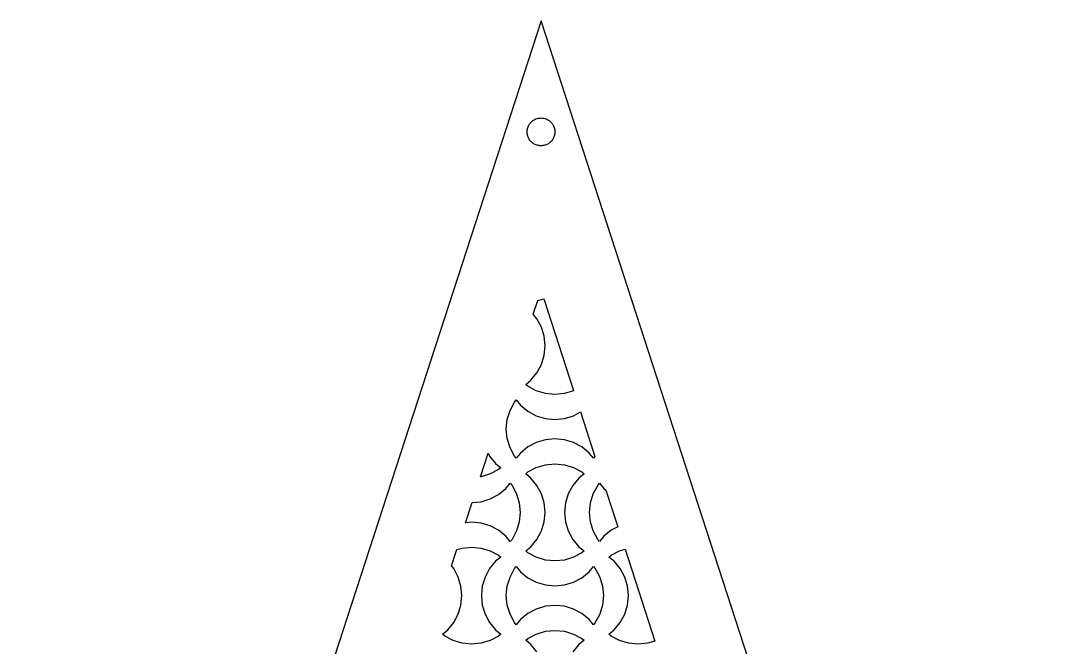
# Model space of a CAD drawing. Header units: metres. Extents: x -75 to 75, y 0 to 231.
# Drawn here: x -75 to 75, y 140.6 to 230.8 of the extents above; entities that cross this region are included whole.
import ezdxf

# ---------------------------------------------------------------- set-up
doc = ezdxf.new("R2010")
doc.units = ezdxf.units.M

msp = doc.modelspace()

# ---------------------------------------------------------------- linework, layer by layer
for p, q in [((0, 230.826), (-75, 0)), ((75, 0), (0, 230.826)), ((-1.68864, 215.898), (-1.61803, 216.002)), ((-1.61803, 216.002), (-1.54102, 216.101)), ((-1.54102, 216.101), (-1.45793, 216.195)), ((-1.45793, 216.195), (-1.36908, 216.284)), ((-1.36908, 216.284), (-1.27484, 216.367)), ((-1.27484, 216.367), (-1.17557, 216.444)), ((-1.17557, 216.444), (-1.07164, 216.515)), ((-1.07164, 216.515), (-0.9635, 216.579)), ((-0.9635, 216.579), (-0.85155, 216.636)), ((-0.85155, 216.636), (-0.73624, 216.686)), ((-0.73624, 216.686), (-0.61803, 216.728)), ((-0.61803, 216.728), (-0.49738, 216.763)), ((-0.49738, 216.763), (-0.37476, 216.791)), ((-0.37476, 216.791), (-0.25066, 216.81)), ((-0.25066, 216.81), (-0.12558, 216.822)), ((-0.12558, 216.822), (0, 216.826)), ((0, 216.826), (0.12558, 216.822)), ((0.12558, 216.822), (0.25066, 216.81)), ((0.25066, 216.81), (0.37476, 216.791)), ((0.37476, 216.791), (0.49738, 216.763)), ((0.49738, 216.763), (0.61803, 216.728)), ((0.61803, 216.728), (0.73624, 216.686)), ((0.73624, 216.686), (0.85155, 216.636)), ((0.85155, 216.636), (0.9635, 216.579)), ((0.9635, 216.579), (1.07164, 216.515)), ((1.07164, 216.515), (1.17557, 216.444)), ((1.17557, 216.444), (1.27484, 216.367)), ((1.27484, 216.367), (1.36908, 216.284)), ((1.36908, 216.284), (1.45793, 216.195)), ((1.45793, 216.195), (1.54102, 216.101)), ((1.54102, 216.101), (1.61803, 216.002)), ((1.61803, 216.002), (1.68864, 215.898)), ((-2, 214.826), (-1.99605, 214.952)), ((-1.99605, 214.701), (-2, 214.826)), ((-1.99605, 214.952), (-1.98422, 215.077)), ((-1.98422, 214.576), (-1.99605, 214.701)), ((-1.98422, 215.077), (-1.96457, 215.201)), ((-1.96457, 214.451), (-1.98422, 214.576)), ((-1.96457, 215.201), (-1.93716, 215.324)), ((-1.93716, 215.324), (-1.9021, 215.444)), ((-1.9021, 215.444), (-1.85954, 215.562)), ((-1.85954, 215.562), (-1.80965, 215.678)), ((-1.80965, 215.678), (-1.75261, 215.79)), ((-1.75261, 215.79), (-1.68864, 215.898)), ((1.68864, 215.898), (1.75261, 215.79)), ((1.75261, 215.79), (1.80965, 215.678)), ((1.80965, 215.678), (1.85954, 215.562)), ((1.85954, 215.562), (1.9021, 215.444)), ((1.9021, 215.444), (1.93716, 215.324)), ((1.93716, 215.324), (1.96457, 215.201)), ((1.96457, 215.201), (1.98422, 215.077)), ((1.98422, 214.576), (1.96457, 214.451)), ((1.98422, 215.077), (1.99605, 214.952)), ((1.99605, 214.701), (1.98422, 214.576)), ((1.99605, 214.952), (2, 214.826)), ((2, 214.826), (1.99605, 214.701)), ((-1.93716, 214.329), (-1.96457, 214.451)), ((-1.9021, 214.208), (-1.93716, 214.329)), ((-1.85954, 214.09), (-1.9021, 214.208)), ((-1.80965, 213.975), (-1.85954, 214.09)), ((-1.75261, 213.863), (-1.80965, 213.975)), ((-1.68864, 213.755), (-1.75261, 213.863)), ((-1.61803, 213.651), (-1.68864, 213.755)), ((-1.54102, 213.551), (-1.61803, 213.651)), ((-1.45793, 213.457), (-1.54102, 213.551)), ((-1.36908, 213.368), (-1.45793, 213.457)), ((-1.27484, 213.285), (-1.36908, 213.368)), ((-1.17557, 213.208), (-1.27484, 213.285)), ((-1.07164, 213.138), (-1.17557, 213.208)), ((-0.9635, 213.074), (-1.07164, 213.138)), ((-0.85155, 213.017), (-0.9635, 213.074)), ((-0.73624, 212.967), (-0.85155, 213.017)), ((0.85155, 213.017), (0.73624, 212.967)), ((0.9635, 213.074), (0.85155, 213.017)), ((1.07164, 213.138), (0.9635, 213.074)), ((1.17557, 213.208), (1.07164, 213.138)), ((1.27484, 213.285), (1.17557, 213.208)), ((1.36908, 213.368), (1.27484, 213.285)), ((1.45793, 213.457), (1.36908, 213.368)), ((1.54102, 213.551), (1.45793, 213.457)), ((1.61803, 213.651), (1.54102, 213.551)), ((1.68864, 213.755), (1.61803, 213.651)), ((1.75261, 213.863), (1.68864, 213.755)), ((1.80965, 213.975), (1.75261, 213.863)), ((1.85954, 214.09), (1.80965, 213.975)), ((1.9021, 214.208), (1.85954, 214.09)), ((1.93716, 214.329), (1.9021, 214.208)), ((1.96457, 214.451), (1.93716, 214.329)), ((-0.61803, 212.924), (-0.73624, 212.967)), ((-0.49738, 212.889), (-0.61803, 212.924)), ((-0.37476, 212.862), (-0.49738, 212.889)), ((-0.25066, 212.842), (-0.37476, 212.862)), ((-0.12558, 212.83), (-0.25066, 212.842)), ((0, 212.826), (-0.12558, 212.83)), ((0.12558, 212.83), (0, 212.826)), ((0.25066, 212.842), (0.12558, 212.83)), ((0.37476, 212.862), (0.25066, 212.842)), ((0.49738, 212.889), (0.37476, 212.862)), ((0.61803, 212.924), (0.49738, 212.889)), ((0.73624, 212.967), (0.61803, 212.924)), ((-1.11981, 188.547), (-0.47606, 190.528)), ((-0.47606, 190.528), (0.39064, 190.791)), ((0.39064, 190.791), (4.69551, 177.542)), ((-0.57953, 187.889), (-1.11981, 188.547)), ((0.06714, 186.678), (-0.57953, 187.889)), ((0.46539, 185.365), (0.06714, 186.678)), ((0.59998, 184), (0.46539, 185.365)), ((0.46539, 182.634), (0.59998, 184)), ((0.06714, 181.321), (0.46539, 182.634)), ((-1.4502, 179.05), (-0.57953, 180.111)), ((-0.57953, 180.111), (0.06714, 181.321)), ((-2.19971, 178.435), (-1.4502, 179.05)), ((-1.88873, 178.18), (-2.19971, 178.435)), ((-0.67841, 177.533), (-1.88873, 178.18)), ((0.63446, 177.134), (-0.67841, 177.533)), ((1.99982, 177), (0.63446, 177.134)), ((3.36548, 177.134), (1.99982, 177)), ((4.67834, 177.533), (3.36548, 177.134)), ((4.69551, 177.542), (4.67834, 177.533)), ((-4.46686, 174.678), (-3.81989, 175.889)), ((-3.81989, 175.889), (-3.56476, 176.2)), ((-3.56476, 176.2), (-2.94952, 175.45)), ((-4.86511, 173.365), (-4.46686, 174.678)), ((-2.94952, 175.45), (-1.88873, 174.579)), ((-1.88873, 174.579), (-0.67841, 173.932)), ((4.67834, 173.932), (5.69226, 174.474)), ((5.69226, 174.474), (7.77696, 168.058)), ((-4.99969, 172), (-4.86511, 173.365)), ((-0.67841, 173.932), (0.63446, 173.534)), ((0.63446, 173.534), (1.99982, 173.4)), ((1.99982, 173.4), (3.36548, 173.534)), ((3.36548, 173.534), (4.67834, 173.932)), ((-4.86511, 170.634), (-4.99969, 172)), ((-4.46686, 169.321), (-4.86511, 170.634)), ((-0.67841, 170.067), (-1.88873, 169.42)), ((0.63446, 170.465), (-0.67841, 170.067)), ((1.99982, 170.6), (0.63446, 170.465)), ((3.36548, 170.465), (1.99982, 170.6)), ((4.67834, 170.067), (3.36548, 170.465)), ((5.88867, 169.42), (4.67834, 170.067)), ((-8.73015, 165.125), (-7.63145, 168.506)), ((-7.63145, 168.506), (-7.42004, 168.111)), ((-7.42004, 168.111), (-6.54968, 167.05)), ((-3.81989, 168.111), (-4.46686, 169.321)), ((-3.56476, 167.8), (-3.81989, 168.111)), ((-2.94952, 168.549), (-3.56476, 167.8)), ((-1.88873, 169.42), (-2.94952, 168.549)), ((6.94946, 168.549), (5.88867, 169.42)), ((7.5647, 167.8), (6.94946, 168.549)), ((7.77696, 168.058), (7.5647, 167.8)), ((-6.54968, 167.05), (-5.80017, 166.435)), ((-0.67841, 166.467), (0.63446, 166.865)), ((0.63446, 166.865), (1.99982, 167)), ((1.99982, 167), (3.36548, 166.865)), ((3.36548, 166.865), (4.67834, 166.467)), ((-8.63434, 165.134), (-8.73015, 165.125)), ((-7.32117, 165.533), (-8.63434, 165.134)), ((-6.11115, 166.18), (-7.32117, 165.533)), ((-5.80017, 166.435), (-6.11115, 166.18)), ((-2.19971, 165.565), (-1.88873, 165.82)), ((-1.4502, 164.95), (-2.19971, 165.565)), ((-1.88873, 165.82), (-0.67841, 166.467)), ((4.67834, 166.467), (5.88867, 165.82)), ((6.19965, 165.565), (5.45013, 164.95)), ((5.88867, 165.82), (6.19965, 165.565)), ((-5.05035, 163.45), (-4.43512, 164.2)), ((-4.43512, 164.2), (-4.17969, 163.889)), ((-4.17969, 163.889), (-3.53271, 162.679)), ((-0.57953, 163.889), (-1.4502, 164.95)), ((0.06714, 162.679), (-0.57953, 163.889)), ((4.57947, 163.889), (3.9325, 162.679)), ((5.45013, 164.95), (4.57947, 163.889)), ((7.53296, 162.679), (8.17963, 163.889)), ((8.17963, 163.889), (8.43506, 164.2)), ((8.43506, 164.2), (9.05029, 163.45)), ((-7.32117, 161.932), (-6.11115, 162.58)), ((-6.11115, 162.58), (-5.05035, 163.45)), ((-3.53271, 162.679), (-3.13446, 161.365)), ((0.46539, 161.365), (0.06714, 162.679)), ((3.9325, 162.679), (3.53424, 161.365)), ((7.1344, 161.365), (7.53296, 162.679)), ((9.05029, 163.45), (9.35576, 163.199)), ((9.35576, 163.199), (11.0674, 157.932)), ((-10.8784, 158.513), (-9.93849, 161.406)), ((-9.93849, 161.406), (-8.63434, 161.534)), ((-8.63434, 161.534), (-7.32117, 161.932)), ((-3.13446, 161.365), (-2.99988, 160)), ((0.59998, 160), (0.46539, 161.365)), ((3.53424, 161.365), (3.39966, 160)), ((6.99982, 160), (7.1344, 161.365)), ((-2.99988, 160), (-3.13446, 158.634)), ((0.46539, 158.634), (0.59998, 160)), ((3.39966, 160), (3.53424, 158.634)), ((7.1344, 158.634), (6.99982, 160)), ((-10, 158.6), (-10.8784, 158.513)), ((-8.63434, 158.465), (-10, 158.6)), ((-7.32117, 158.067), (-8.63434, 158.465)), ((-6.11115, 157.42), (-7.32117, 158.067)), ((-3.13446, 158.634), (-3.53271, 157.321)), ((0.06714, 157.321), (0.46539, 158.634)), ((3.53424, 158.634), (3.9325, 157.321)), ((7.53296, 157.321), (7.1344, 158.634)), ((11.0674, 157.932), (10.1111, 157.42)), ((-5.05035, 156.55), (-6.11115, 157.42)), ((-4.43512, 155.8), (-5.05035, 156.55)), ((-4.17969, 156.111), (-4.43512, 155.8)), ((-3.53271, 157.321), (-4.17969, 156.111)), ((-1.4502, 155.05), (-0.57953, 156.111)), ((-0.57953, 156.111), (0.06714, 157.321)), ((3.9325, 157.321), (4.57947, 156.111)), ((4.57947, 156.111), (5.45013, 155.05)), ((8.17963, 156.111), (7.53296, 157.321)), ((8.43506, 155.8), (8.17963, 156.111)), ((9.05029, 156.55), (8.43506, 155.8)), ((10.1111, 157.42), (9.05029, 156.55)), ((-12.9028, 152.283), (-12.14, 154.63)), ((-12.14, 154.63), (-11.3654, 154.865)), ((-11.3654, 154.865), (-10, 155)), ((-10, 155), (-8.63434, 154.865)), ((-8.63434, 154.865), (-7.32117, 154.467)), ((-2.19971, 154.435), (-1.4502, 155.05)), ((5.45013, 155.05), (6.19965, 154.435)), ((11.3211, 154.467), (12.1149, 154.708)), ((12.1149, 154.708), (16.421, 141.455)), ((-7.32117, 154.467), (-6.11115, 153.82)), ((-5.80017, 153.565), (-6.54968, 152.95)), ((-6.11115, 153.82), (-5.80017, 153.565)), ((-1.88873, 154.18), (-2.19971, 154.435)), ((-0.67841, 153.533), (-1.88873, 154.18)), ((0.63446, 153.134), (-0.67841, 153.533)), ((1.99982, 153), (0.63446, 153.134)), ((3.36548, 153.134), (1.99982, 153)), ((4.67834, 153.533), (3.36548, 153.134)), ((5.88867, 154.18), (4.67834, 153.533)), ((6.19965, 154.435), (5.88867, 154.18)), ((9.80011, 153.565), (10.1111, 153.82)), ((10.5496, 152.95), (9.80011, 153.565)), ((10.1111, 153.82), (11.3211, 154.467)), ((-12.5797, 151.889), (-12.9028, 152.283)), ((-11.9324, 150.678), (-12.5797, 151.889)), ((-7.42004, 151.889), (-8.06732, 150.678)), ((-6.54968, 152.95), (-7.42004, 151.889)), ((-4.46686, 150.678), (-3.81989, 151.889)), ((-3.81989, 151.889), (-3.56476, 152.2)), ((-3.56476, 152.2), (-2.94952, 151.45)), ((6.94946, 151.45), (7.5647, 152.2)), ((7.5647, 152.2), (7.82013, 151.889)), ((7.82013, 151.889), (8.4668, 150.678)), ((11.4203, 151.889), (10.5496, 152.95)), ((12.0673, 150.678), (11.4203, 151.889)), ((-11.5344, 149.365), (-11.9324, 150.678)), ((-8.06732, 150.678), (-8.46527, 149.365)), ((-4.86511, 149.365), (-4.46686, 150.678)), ((-2.94952, 151.45), (-1.88873, 150.58)), ((-1.88873, 150.58), (-0.67841, 149.933)), ((4.67834, 149.933), (5.88867, 150.58)), ((5.88867, 150.58), (6.94946, 151.45)), ((8.4668, 150.678), (8.86536, 149.365)), ((12.4655, 149.365), (12.0673, 150.678)), ((-11.3998, 148), (-11.5344, 149.365)), ((-8.46527, 149.365), (-8.59985, 148)), ((-4.99969, 148), (-4.86511, 149.365)), ((-0.67841, 149.933), (0.63446, 149.534)), ((0.63446, 149.534), (1.99982, 149.4)), ((1.99982, 149.4), (3.36548, 149.534)), ((3.36548, 149.534), (4.67834, 149.933)), ((8.86536, 149.365), (8.99994, 148)), ((12.6001, 148), (12.4655, 149.365)), ((-11.5344, 146.635), (-11.3998, 148)), ((-8.59985, 148), (-8.46527, 146.635)), ((-4.86511, 146.635), (-4.99969, 148)), ((8.99994, 148), (8.86536, 146.635)), ((12.4655, 146.635), (12.6001, 148)), ((-11.9324, 145.321), (-11.5344, 146.635)), ((-8.46527, 146.635), (-8.06732, 145.321)), ((-4.46686, 145.321), (-4.86511, 146.635)), ((-0.67841, 146.067), (-1.88873, 145.42)), ((0.63446, 146.465), (-0.67841, 146.067)), ((1.99982, 146.6), (0.63446, 146.465)), ((3.36548, 146.465), (1.99982, 146.6)), ((4.67834, 146.067), (3.36548, 146.465)), ((5.88867, 145.42), (4.67834, 146.067)), ((8.86536, 146.635), (8.4668, 145.321)), ((12.0673, 145.321), (12.4655, 146.635)), ((-13.45, 143.05), (-12.5797, 144.111)), ((-12.5797, 144.111), (-11.9324, 145.321)), ((-8.06732, 145.321), (-7.42004, 144.111)), ((-7.42004, 144.111), (-6.54968, 143.05)), ((-3.81989, 144.111), (-4.46686, 145.321)), ((-3.56476, 143.8), (-3.81989, 144.111)), ((-2.94952, 144.55), (-3.56476, 143.8)), ((-1.88873, 145.42), (-2.94952, 144.55)), ((6.94946, 144.55), (5.88867, 145.42)), ((7.5647, 143.8), (6.94946, 144.55)), ((7.82013, 144.111), (7.5647, 143.8)), ((8.4668, 145.321), (7.82013, 144.111)), ((10.5496, 143.05), (11.4203, 144.111)), ((11.4203, 144.111), (12.0673, 145.321)), ((-14.1998, 142.435), (-13.45, 143.05)), ((-6.54968, 143.05), (-5.80017, 142.435)), ((-0.67841, 142.467), (0.63446, 142.865)), ((0.63446, 142.865), (1.99982, 143)), ((1.99982, 143), (3.36548, 142.865)), ((3.36548, 142.865), (4.67834, 142.467)), ((9.80011, 142.435), (10.5496, 143.05)), ((-13.8885, 142.18), (-14.1998, 142.435)), ((-12.6785, 141.533), (-13.8885, 142.18)), ((-11.3654, 141.134), (-12.6785, 141.533)), ((-10, 141), (-11.3654, 141.134)), ((-8.63434, 141.134), (-10, 141)), ((-7.32117, 141.533), (-8.63434, 141.134)), ((-6.11115, 142.18), (-7.32117, 141.533)), ((-5.80017, 142.435), (-6.11115, 142.18)), ((-2.19971, 141.565), (-1.88873, 141.82)), ((-1.4502, 140.949), (-2.19971, 141.565)), ((-1.88873, 141.82), (-0.67841, 142.467)), ((4.67834, 142.467), (5.88867, 141.82)), ((6.19965, 141.565), (5.45013, 140.949)), ((5.88867, 141.82), (6.19965, 141.565)), ((10.1111, 142.18), (9.80011, 142.435)), ((11.3211, 141.533), (10.1111, 142.18)), ((12.6343, 141.134), (11.3211, 141.533)), ((13.9999, 141), (12.6343, 141.134)), ((15.3653, 141.134), (13.9999, 141)), ((16.421, 141.455), (15.3653, 141.134)), ((-0.57953, 139.889), (-1.4502, 140.949)), ((5.45013, 140.949), (4.57947, 139.889))]:
    msp.add_line(p, q)

doc.saveas('drawing.dxf')
